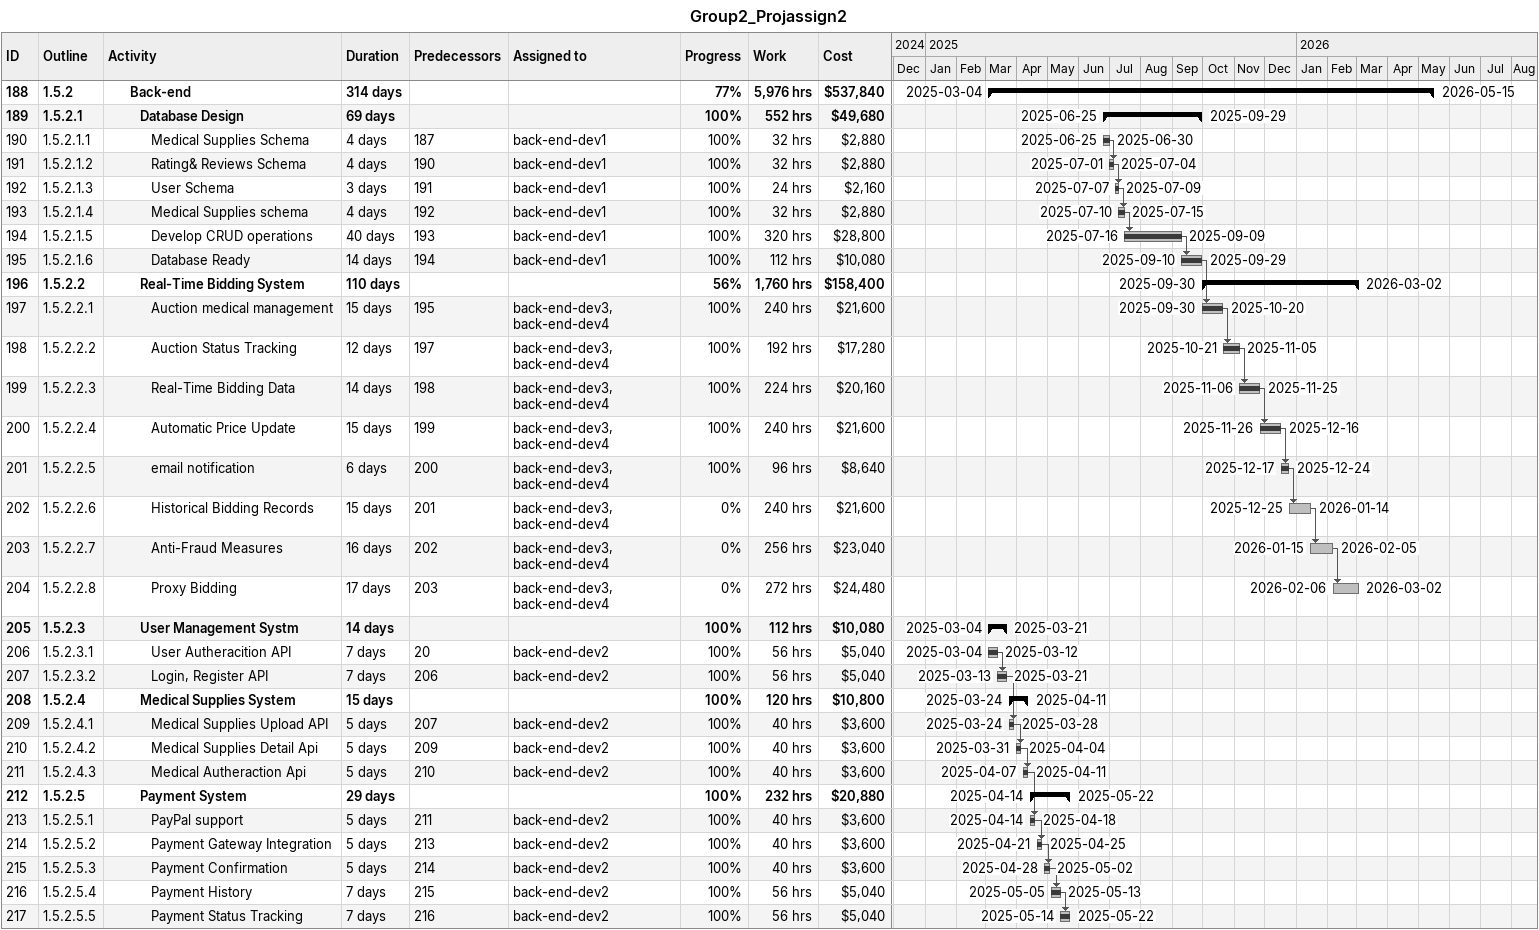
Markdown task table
Group2_Projassign2

| ID | WBS | Task | Duration | Start | Finish | Predecessors | Resources | % complete | Work (h) | Cost ($) |
|---|---|---|---|---|---|---|---|---|---|---|
| 188 | 1.5.2 | **Back-end** | 314d | 2025-03-04 | 2026-05-15 |  |  | 77 | 5976 | 537840 |
| 189 | 1.5.2.1 | **Database Design** | 69d | 2025-06-25 | 2025-09-29 |  |  | 100 | 552 | 49680 |
| 190 | 1.5.2.1.1 | Medical Supplies Schema | 4d | 2025-06-25 | 2025-06-30 | 187 | back-end-dev1 | 100 | 32 | 2880 |
| 191 | 1.5.2.1.2 | Rating& Reviews Schema | 4d | 2025-07-01 | 2025-07-04 | 190 | back-end-dev1 | 100 | 32 | 2880 |
| 192 | 1.5.2.1.3 | User Schema | 3d | 2025-07-07 | 2025-07-09 | 191 | back-end-dev1 | 100 | 24 | 2160 |
| 193 | 1.5.2.1.4 | Medical Supplies schema | 4d | 2025-07-10 | 2025-07-15 | 192 | back-end-dev1 | 100 | 32 | 2880 |
| 194 | 1.5.2.1.5 | Develop CRUD operations | 40d | 2025-07-16 | 2025-09-09 | 193 | back-end-dev1 | 100 | 320 | 28800 |
| 195 | 1.5.2.1.6 | Database Ready | 14d | 2025-09-10 | 2025-09-29 | 194 | back-end-dev1 | 100 | 112 | 10080 |
| 196 | 1.5.2.2 | **Real-Time Bidding System** | 110d | 2025-09-30 | 2026-03-02 |  |  | 56 | 1760 | 158400 |
| 197 | 1.5.2.2.1 | Auction medical management | 15d | 2025-09-30 | 2025-10-20 | 195 | back-end-dev3, back-end-dev4 | 100 | 240 | 21600 |
| 198 | 1.5.2.2.2 | Auction Status Tracking | 12d | 2025-10-21 | 2025-11-05 | 197 | back-end-dev3, back-end-dev4 | 100 | 192 | 17280 |
| 199 | 1.5.2.2.3 | Real-Time Bidding Data | 14d | 2025-11-06 | 2025-11-25 | 198 | back-end-dev3, back-end-dev4 | 100 | 224 | 20160 |
| 200 | 1.5.2.2.4 | Automatic Price Update | 15d | 2025-11-26 | 2025-12-16 | 199 | back-end-dev3, back-end-dev4 | 100 | 240 | 21600 |
| 201 | 1.5.2.2.5 | email notification | 6d | 2025-12-17 | 2025-12-24 | 200 | back-end-dev3, back-end-dev4 | 100 | 96 | 8640 |
| 202 | 1.5.2.2.6 | Historical Bidding Records | 15d | 2025-12-25 | 2026-01-14 | 201 | back-end-dev3, back-end-dev4 | 0 | 240 | 21600 |
| 203 | 1.5.2.2.7 | Anti-Fraud Measures | 16d | 2026-01-15 | 2026-02-05 | 202 | back-end-dev3, back-end-dev4 | 0 | 256 | 23040 |
| 204 | 1.5.2.2.8 | Proxy Bidding | 17d | 2026-02-06 | 2026-03-02 | 203 | back-end-dev3, back-end-dev4 | 0 | 272 | 24480 |
| 205 | 1.5.2.3 | **User Management Systm** | 14d | 2025-03-04 | 2025-03-21 |  |  | 100 | 112 | 10080 |
| 206 | 1.5.2.3.1 | User Autheracition API | 7d | 2025-03-04 | 2025-03-12 | 20 | back-end-dev2 | 100 | 56 | 5040 |
| 207 | 1.5.2.3.2 | Login, Register API | 7d | 2025-03-13 | 2025-03-21 | 206 | back-end-dev2 | 100 | 56 | 5040 |
| 208 | 1.5.2.4 | **Medical Supplies System** | 15d | 2025-03-24 | 2025-04-11 |  |  | 100 | 120 | 10800 |
| 209 | 1.5.2.4.1 | Medical Supplies Upload API | 5d | 2025-03-24 | 2025-03-28 | 207 | back-end-dev2 | 100 | 40 | 3600 |
| 210 | 1.5.2.4.2 | Medical Supplies Detail Api | 5d | 2025-03-31 | 2025-04-04 | 209 | back-end-dev2 | 100 | 40 | 3600 |
| 211 | 1.5.2.4.3 | Medical Autheraction Api | 5d | 2025-04-07 | 2025-04-11 | 210 | back-end-dev2 | 100 | 40 | 3600 |
| 212 | 1.5.2.5 | **Payment System** | 29d | 2025-04-14 | 2025-05-22 |  |  | 100 | 232 | 20880 |
| 213 | 1.5.2.5.1 | PayPal support | 5d | 2025-04-14 | 2025-04-18 | 211 | back-end-dev2 | 100 | 40 | 3600 |
| 214 | 1.5.2.5.2 | Payment Gateway Integration | 5d | 2025-04-21 | 2025-04-25 | 213 | back-end-dev2 | 100 | 40 | 3600 |
| 215 | 1.5.2.5.3 | Payment Confirmation | 5d | 2025-04-28 | 2025-05-02 | 214 | back-end-dev2 | 100 | 40 | 3600 |
| 216 | 1.5.2.5.4 | Payment History | 7d | 2025-05-05 | 2025-05-13 | 215 | back-end-dev2 | 100 | 56 | 5040 |
| 217 | 1.5.2.5.5 | Payment Status Tracking | 7d | 2025-05-14 | 2025-05-22 | 216 | back-end-dev2 | 100 | 56 | 5040 |
